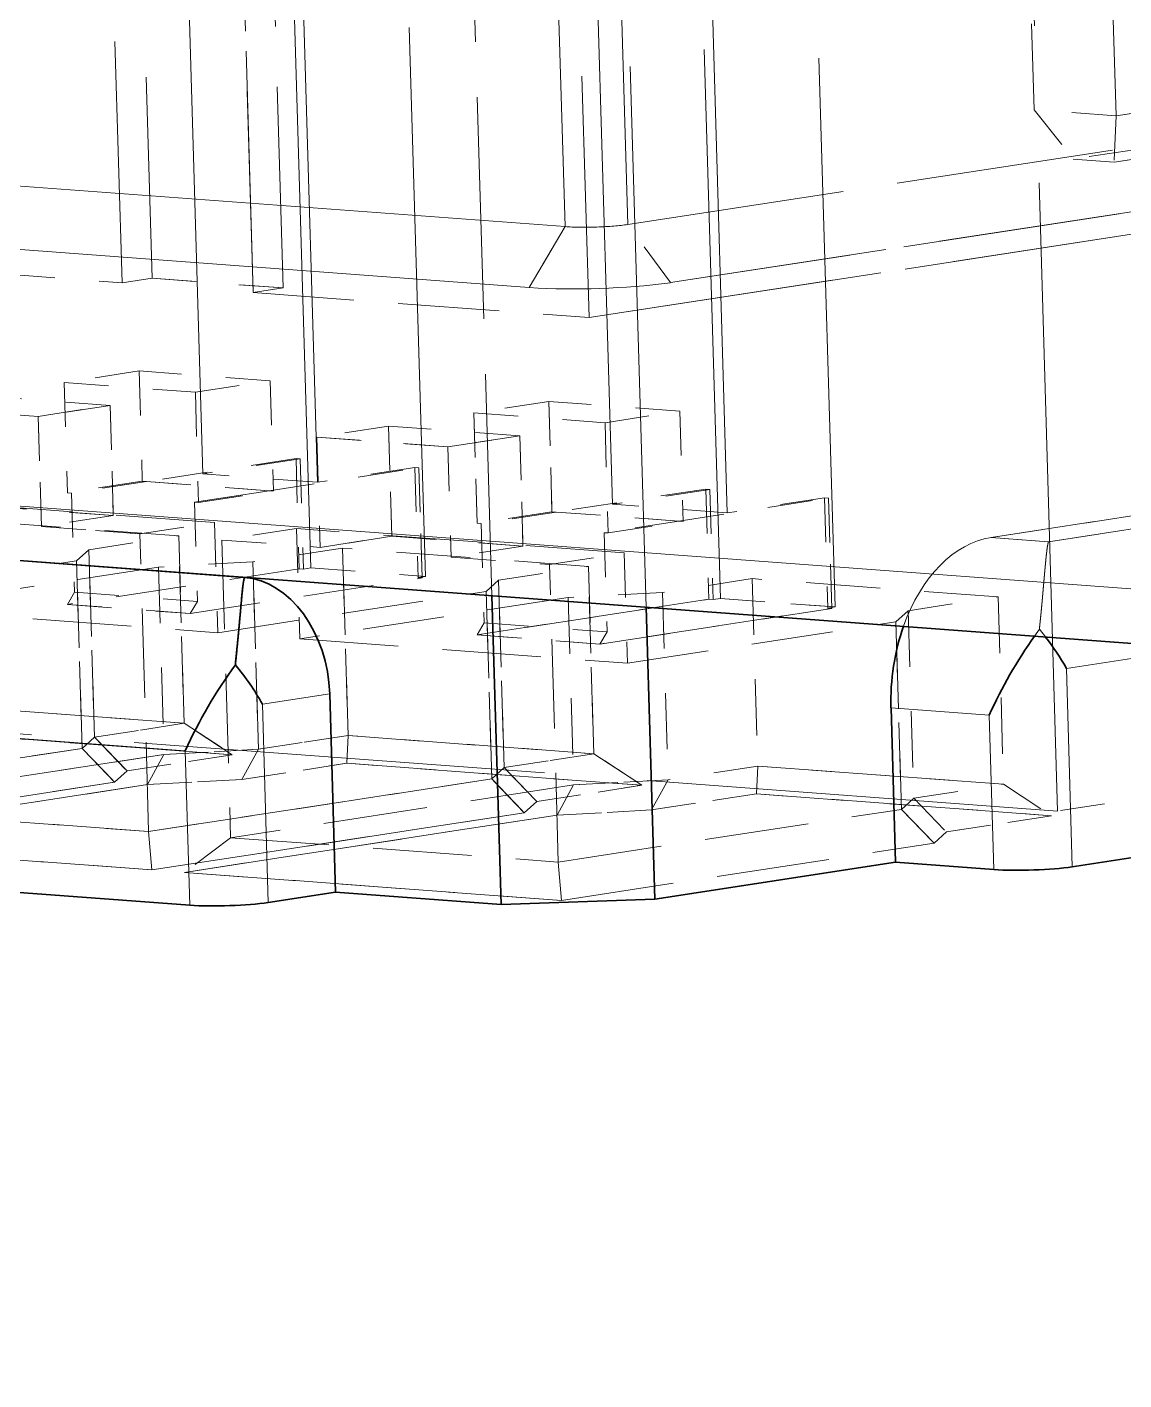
# Model space of a CAD drawing. Extents: x 23 to 417, y 3 to 294.
# Drawn here: x 362.398 to 364.869, y 105.832 to 108.879 of the extents above; entities that cross this region are included whole.
import ezdxf

# ---------------------------------------------------------------- set-up
doc = ezdxf.new("R2010")
doc.units = 0
doc.linetypes.add('DASHED', pattern=[15, 12, -3])
doc.layers.get('0').update_dxf_attribs({"lineweight": 13})

# ---------------------------------------------------------------- blocks, each defined once
blk = doc.blocks.new('BLOCK3535')
at = {"color": 7, "linetype": 'DASHED', "lineweight": 13, "ltscale": 0.158966}
for p, q in [((24.9842, -40.9471), (25.1724, -47.303)), ((24.9842, -40.9471), (25.1724, -47.303)), ((22.7843, -41.4366), (22.9725, -47.7925)), ((22.7843, -41.4366), (22.9725, -47.7925)), ((22.5019, -41.4463), (22.69, -47.8022)), ((22.5019, -41.4463), (22.69, -47.8022))]:
    blk.add_line(p, q, dxfattribs=at)
at = {"color": 7, "linetype": 'DASHED', "lineweight": 13, "ltscale": 0.235966}
blk.add_line((24.909, -50.4349), (24.6297, -41.0004), dxfattribs=at)
blk.add_line((24.909, -50.4349), (24.6297, -41.0004), dxfattribs=at)
at = {"color": 7, "linetype": 'DASHED', "lineweight": 13, "ltscale": 0.20616}
for p, q in [((21.545, -49.3395), (21.3009, -41.0967)), ((21.545, -49.3395), (21.3009, -41.0967)), ((22.0617, -49.378), (21.8177, -41.1352)), ((22.0617, -49.378), (21.8177, -41.1352)), ((23.3904, -49.4769), (23.1464, -41.2341)), ((23.3904, -49.4769), (23.1464, -41.2341)), ((23.9072, -49.5154), (23.6631, -41.2726)), ((23.9072, -49.5154), (23.6631, -41.2726))]:
    blk.add_line(p, q, dxfattribs=at)
at = {"color": 7, "linetype": 'DASHED', "lineweight": 13, "ltscale": 0.19374}
for p, q in [((21.0585, -48.9154), (20.8292, -41.1692)), ((21.0585, -48.9154), (20.8292, -41.1692)), ((21.5752, -48.9539), (21.3459, -41.2077)), ((21.5752, -48.9539), (21.3459, -41.2077)), ((22.904, -49.0528), (22.6746, -41.3066)), ((22.904, -49.0528), (22.6746, -41.3066)), ((23.4207, -49.0913), (23.1914, -41.3451)), ((23.4207, -49.0913), (23.1914, -41.3451))]:
    blk.add_line(p, q, dxfattribs=at)
at = {"color": 7, "linetype": 'DASHED', "lineweight": 13, "ltscale": 0.203073}
blk.add_line((23.055, -49.5164), (22.8146, -41.3971), dxfattribs=at)
blk.add_line((23.055, -49.5164), (22.8146, -41.3971), dxfattribs=at)
at = {"color": 7, "linetype": 'DASHED', "lineweight": 13}
blk.add_line((70.8736, -52.8313), (-48.7142, -43.9261), dxfattribs=at)
at = {"color": 7, "lineweight": 35}
blk.add_line((69.7953, -52.997), (-49.7925, -44.0918), dxfattribs=at)
at = {"color": 7, "linetype": 'DASHED', "lineweight": 13, "ltscale": 0.090661}
for p, q in [((20.7222, -44.4095), (20.8295, -48.0344)), ((20.7222, -44.4095), (20.8295, -48.0344)), ((20.6947, -48.0551), (20.5874, -44.4302)), ((20.6947, -48.0551), (20.5874, -44.4302)), ((21.1779, -44.4742), (21.2853, -48.0991)), ((21.2853, -48.0991), (21.1779, -44.4742)), ((21.3127, -44.4535), (21.42, -48.0784)), ((21.3127, -44.4535), (21.42, -48.0784)), ((22.7986, -48.2117), (22.6912, -44.5869)), ((22.7986, -48.2117), (22.6912, -44.5869))]:
    blk.add_line(p, q, dxfattribs=at)
at = {"color": 7, "linetype": 'DASHED', "lineweight": 13, "ltscale": 0.03229}
blk.add_line((24.8033, -47.2755), (24.765, -45.9845), dxfattribs=at)
blk.add_line((24.8033, -47.2755), (24.765, -45.9845), dxfattribs=at)
at = {"color": 7, "linetype": 'DASHED', "lineweight": 13, "ltscale": 0.083202}
blk.add_line((22.3608, -49.4647), (22.2623, -46.1381), dxfattribs=at)
blk.add_line((22.3608, -49.4647), (22.2623, -46.1381), dxfattribs=at)
at = {"color": 7, "linetype": 'DASHED', "lineweight": 13, "ltscale": 0.468202}
for p, q in [((4.0137, -46.4115), (22.69, -47.8022)), ((4.0137, -46.4115), (22.69, -47.8022)), ((22.5289, -48.0764), (3.8526, -46.6856)), ((3.8526, -46.6856), (22.5289, -48.0764))]:
    blk.add_line(p, q, dxfattribs=at)
at = {"color": 7, "linetype": 'DASHED', "lineweight": 13, "ltscale": 0.012785}
for p, q in [((25.1724, -47.303), (25.6778, -47.2253)), ((25.6778, -47.2253), (25.1724, -47.303)), ((25.1637, -47.5116), (25.6691, -47.434)), ((25.6691, -47.434), (25.1637, -47.5116))]:
    blk.add_line(p, q, dxfattribs=at)
at = {"color": 7, "linetype": 'DASHED', "lineweight": 13, "ltscale": 0.009253}
blk.add_line((25.1724, -47.303), (24.8033, -47.2755), dxfattribs=at)
blk.add_line((25.1724, -47.303), (24.8033, -47.2755), dxfattribs=at)
at = {"color": 7, "linetype": 'DASHED', "lineweight": 13, "ltscale": 0.007088}
blk.add_line((24.8033, -47.2755), (24.9791, -47.4979), dxfattribs=at)
blk.add_line((24.8033, -47.2755), (24.9791, -47.4979), dxfattribs=at)
at = {"color": 7, "linetype": 'DASHED', "lineweight": 13, "ltscale": 0.081822}
for p, q in [((22.9725, -47.7925), (26.2074, -47.2955)), ((22.9725, -47.7925), (26.2074, -47.2955)), ((26.3993, -47.5575), (23.1644, -48.0545)), ((23.1644, -48.0545), (26.3993, -47.5575))]:
    blk.add_line(p, q, dxfattribs=at)
at = {"color": 7, "linetype": 'DASHED', "lineweight": 13, "ltscale": 0.005221}
blk.add_line((25.1724, -47.303), (25.1637, -47.5116), dxfattribs=at)
blk.add_line((25.1724, -47.303), (25.1637, -47.5116), dxfattribs=at)
at = {"color": 7, "linetype": 'DASHED', "lineweight": 13, "ltscale": 0.017046}
for p, q in [((25.6531, -47.3944), (24.9791, -47.4979)), ((25.6531, -47.3944), (24.9791, -47.4979)), ((21.4781, -48.8467), (20.8042, -48.9503)), ((21.4781, -48.8467), (20.8042, -48.9503)), ((21.3578, -48.9915), (22.0317, -48.888)), ((21.3578, -48.9915), (22.0317, -48.888)), ((23.3236, -48.9841), (22.6496, -49.0877)), ((23.3236, -48.9841), (22.6496, -49.0877)), ((23.2033, -49.1289), (23.8772, -49.0254)), ((23.2033, -49.1289), (23.8772, -49.0254))]:
    blk.add_line(p, q, dxfattribs=at)
at = {"color": 7, "linetype": 'DASHED', "lineweight": 13, "ltscale": 0.004626}
for p, q in [((24.9791, -47.4979), (25.1637, -47.5116)), ((25.1637, -47.5116), (24.9791, -47.4979))]:
    blk.add_line(p, q, dxfattribs=at)
at = {"color": 7, "linetype": 'DASHED', "lineweight": 13, "ltscale": 0.110801}
for p, q in [((27.1792, -47.5388), (22.7986, -48.2117)), ((22.7986, -48.2117), (27.1792, -47.5388))]:
    blk.add_line(p, q, dxfattribs=at)
at = {"color": 7, "linetype": 'DASHED', "lineweight": 13, "ltscale": 0.00795}
for p, q in [((22.5289, -48.0764), (22.69, -47.8022)), ((22.69, -47.8022), (22.5289, -48.0764))]:
    blk.add_line(p, q, dxfattribs=at)
at = {"color": 7, "linetype": 'DASHED', "lineweight": 13, "ltscale": 0.008119}
blk.add_line((23.1644, -48.0545), (22.9725, -47.7925), dxfattribs=at)
blk.add_line((23.1644, -48.0545), (22.9725, -47.7925), dxfattribs=at)
at = {"color": 7, "linetype": 'DASHED', "lineweight": 13, "ltscale": 0.03146}
blk.add_line((19.4398, -47.9616), (20.6947, -48.0551), dxfattribs=at)
blk.add_line((19.4398, -47.9616), (20.6947, -48.0551), dxfattribs=at)
at = {"color": 7, "linetype": 'DASHED', "lineweight": 13, "ltscale": 0.003409}
for p, q in [((20.6947, -48.0551), (20.8295, -48.0344)), ((20.8295, -48.0344), (20.6947, -48.0551)), ((21.42, -48.0784), (21.2853, -48.0991)), ((21.42, -48.0784), (21.2853, -48.0991))]:
    blk.add_line(p, q, dxfattribs=at)
at = {"color": 7, "linetype": 'DASHED', "lineweight": 13, "ltscale": 0.014805}
for p, q in [((20.8295, -48.0344), (21.42, -48.0784)), ((21.42, -48.0784), (20.8295, -48.0344)), ((20.434, -48.5041), (21.0246, -48.5481)), ((20.434, -48.5041), (21.0246, -48.5481)), ((21.3616, -48.4963), (20.771, -48.4523)), ((21.3616, -48.4963), (20.771, -48.4523)), ((20.6404, -48.6071), (20.0499, -48.5631)), ((20.6404, -48.6071), (20.0499, -48.5631)), ((20.3169, -48.6568), (19.7264, -48.6128)), ((19.7264, -48.6128), (20.3169, -48.6568)), ((23.207, -48.6337), (22.6165, -48.5898)), ((23.207, -48.6337), (22.6165, -48.5898)), ((22.2795, -48.6415), (22.8701, -48.6855)), ((22.2795, -48.6415), (22.8701, -48.6855)), ((22.1624, -48.7942), (21.5719, -48.7502)), ((21.5719, -48.7502), (22.1624, -48.7942)), ((22.4859, -48.7445), (21.8954, -48.7005)), ((22.4859, -48.7445), (21.8954, -48.7005)), ((20.0646, -49.0597), (20.6551, -49.1036)), ((20.6551, -49.1036), (20.0646, -49.0597)), ((21.9101, -49.1971), (22.5006, -49.2411)), ((22.5006, -49.2411), (21.9101, -49.1971))]:
    blk.add_line(p, q, dxfattribs=at)
at = {"color": 7, "linetype": 'DASHED', "lineweight": 13, "ltscale": 0.037937}
blk.add_line((21.2853, -48.0991), (22.7986, -48.2117), dxfattribs=at)
blk.add_line((21.2853, -48.0991), (22.7986, -48.2117), dxfattribs=at)
at = {"color": 7, "lineweight": 35, "ltscale": 0.397879}
for p, q in [((21.2461, -49.382), (5.3749, -48.2002)), ((5.3749, -48.2002), (21.2461, -49.382))]:
    blk.add_line(p, q, dxfattribs=at)
at = {"color": 7, "linetype": 'DASHED', "lineweight": 13, "ltscale": 0.008523}
for p, q in [((20.771, -48.4523), (20.434, -48.5041)), ((20.771, -48.4523), (20.434, -48.5041)), ((21.0246, -48.5481), (21.3616, -48.4963)), ((21.0246, -48.5481), (21.3616, -48.4963)), ((22.6165, -48.5898), (22.2795, -48.6415)), ((22.6165, -48.5898), (22.2795, -48.6415)), ((22.8701, -48.6855), (23.207, -48.6337)), ((22.8701, -48.6855), (23.207, -48.6337)), ((20.7857, -48.9489), (20.4487, -49.0007)), ((20.7857, -48.9489), (20.4487, -49.0007)), ((20.8042, -48.9503), (20.4672, -49.002)), ((20.8042, -48.9503), (20.4672, -49.002)), ((21.0208, -49.0433), (21.3578, -48.9915)), ((21.3578, -48.9915), (21.0208, -49.0433)), ((21.0393, -49.0446), (21.3763, -48.9929)), ((21.0393, -49.0446), (21.3763, -48.9929)), ((22.6312, -49.0863), (22.2942, -49.1381)), ((22.6312, -49.0863), (22.2942, -49.1381)), ((22.6496, -49.0877), (22.3127, -49.1395)), ((22.6496, -49.0877), (22.3127, -49.1395)), ((20.7746, -49.1863), (21.1115, -49.1346)), ((20.7746, -49.1863), (21.1115, -49.1346)), ((21.4806, -49.162), (21.1437, -49.2138)), ((21.4806, -49.162), (21.1437, -49.2138)), ((23.2033, -49.1289), (22.8663, -49.1807)), ((23.2033, -49.1289), (22.8663, -49.1807)), ((22.8848, -49.1821), (23.2217, -49.1303)), ((22.8848, -49.1821), (23.2217, -49.1303)), ((22.6201, -49.3238), (22.957, -49.272)), ((22.6201, -49.3238), (22.957, -49.272))]:
    blk.add_line(p, q, dxfattribs=at)
at = {"color": 7, "linetype": 'DASHED', "lineweight": 13, "ltscale": 0.012419}
for p, q in [((20.434, -48.5041), (20.4487, -49.0007)), ((20.434, -48.5041), (20.4487, -49.0007)), ((20.771, -48.4523), (20.7857, -48.9489)), ((20.771, -48.4523), (20.7857, -48.9489)), ((21.3616, -48.4963), (21.3763, -48.9929)), ((21.3616, -48.4963), (21.3763, -48.9929)), ((21.0246, -48.5481), (21.0393, -49.0446)), ((21.0246, -48.5481), (21.0393, -49.0446)), ((20.6551, -49.1036), (20.6404, -48.6071)), ((20.6404, -48.6071), (20.6551, -49.1036)), ((22.6312, -49.0863), (22.6165, -48.5898)), ((22.6165, -48.5898), (22.6312, -49.0863)), ((20.3316, -49.1533), (20.3169, -48.6568)), ((20.3169, -48.6568), (20.3316, -49.1533)), ((22.2942, -49.1381), (22.2795, -48.6415)), ((22.2795, -48.6415), (22.2942, -49.1381)), ((22.8701, -48.6855), (22.8848, -49.1821)), ((22.8701, -48.6855), (22.8848, -49.1821)), ((23.207, -48.6337), (23.2217, -49.1303)), ((23.207, -48.6337), (23.2217, -49.1303)), ((21.5719, -48.7502), (21.5866, -49.2468)), ((21.5719, -48.7502), (21.5866, -49.2468)), ((21.9101, -49.1971), (21.8954, -48.7005)), ((21.8954, -48.7005), (21.9101, -49.1971)), ((22.5006, -49.2411), (22.4859, -48.7445)), ((22.4859, -48.7445), (22.5006, -49.2411)), ((22.1624, -48.7942), (22.1771, -49.2908)), ((22.1624, -48.7942), (22.1771, -49.2908)), ((21.4781, -48.8467), (21.4928, -49.3433)), ((21.4781, -48.8467), (21.4928, -49.3433)), ((21.4966, -48.8481), (21.5113, -49.3447)), ((21.4966, -48.8481), (21.5113, -49.3447)), ((22.0133, -48.8866), (22.028, -49.3831)), ((22.0133, -48.8866), (22.028, -49.3831)), ((22.0465, -49.3845), (22.0317, -48.888)), ((22.0317, -48.888), (22.0465, -49.3845)), ((23.3236, -48.9841), (23.3383, -49.4807)), ((23.3236, -48.9841), (23.3383, -49.4807)), ((23.342, -48.9855), (23.3567, -49.4821)), ((23.342, -48.9855), (23.3567, -49.4821)), ((23.8588, -49.024), (23.8735, -49.5206)), ((23.8588, -49.024), (23.8735, -49.5206)), ((23.8919, -49.5219), (23.8772, -49.0254)), ((23.8772, -49.0254), (23.8919, -49.5219)), ((21.1115, -49.1346), (21.1262, -49.6311)), ((21.1115, -49.1346), (21.1262, -49.6311)), ((21.4806, -49.162), (21.4953, -49.6586)), ((21.4806, -49.162), (21.4953, -49.6586)), ((22.957, -49.272), (22.9717, -49.7685)), ((22.957, -49.272), (22.9717, -49.7685))]:
    blk.add_line(p, q, dxfattribs=at)
at = {"color": 7, "linetype": 'DASHED', "lineweight": 13, "ltscale": 0.008182}
for p, q in [((20.6404, -48.6071), (20.3169, -48.6568)), ((20.3169, -48.6568), (20.6404, -48.6071)), ((21.8954, -48.7005), (21.5719, -48.7502)), ((21.8954, -48.7005), (21.5719, -48.7502)), ((22.4859, -48.7445), (22.1624, -48.7942)), ((22.1624, -48.7942), (22.4859, -48.7445)), ((20.6551, -49.1036), (20.3316, -49.1533)), ((20.6551, -49.1036), (20.3316, -49.1533)), ((21.5866, -49.2468), (21.9101, -49.1971)), ((21.9101, -49.1971), (21.5866, -49.2468)), ((22.5006, -49.2411), (22.1771, -49.2908)), ((22.5006, -49.2411), (22.1771, -49.2908))]:
    blk.add_line(p, q, dxfattribs=at)
at = {"color": 7, "linetype": 'DASHED', "lineweight": 13, "ltscale": 0.01108}
for p, q in [((21.4966, -48.8481), (21.0585, -48.9154)), ((21.4966, -48.8481), (21.0585, -48.9154)), ((22.0133, -48.8866), (21.5752, -48.9539)), ((22.0133, -48.8866), (21.5752, -48.9539)), ((23.342, -48.9855), (22.904, -49.0528)), ((23.342, -48.9855), (22.904, -49.0528)), ((23.8588, -49.024), (23.4207, -49.0913)), ((23.8588, -49.024), (23.4207, -49.0913))]:
    blk.add_line(p, q, dxfattribs=at)
at = {"color": 7, "linetype": 'DASHED', "lineweight": 13, "ltscale": 0.00046265}
for p, q in [((21.4966, -48.8481), (21.4781, -48.8467)), ((21.4966, -48.8481), (21.4781, -48.8467)), ((22.0317, -48.888), (22.0133, -48.8866)), ((22.0317, -48.888), (22.0133, -48.8866)), ((20.8042, -48.9503), (20.7857, -48.9489)), ((20.8042, -48.9503), (20.7857, -48.9489)), ((21.3763, -48.9929), (21.3578, -48.9915)), ((21.3763, -48.9929), (21.3578, -48.9915)), ((23.342, -48.9855), (23.3236, -48.9841)), ((23.342, -48.9855), (23.3236, -48.9841)), ((20.4487, -49.0007), (20.4672, -49.002)), ((20.4487, -49.0007), (20.4672, -49.002)), ((21.0208, -49.0433), (21.0393, -49.0446)), ((21.0208, -49.0433), (21.0393, -49.0446)), ((23.8772, -49.0254), (23.8588, -49.024)), ((23.8772, -49.0254), (23.8588, -49.024)), ((22.6496, -49.0877), (22.6312, -49.0863)), ((22.6496, -49.0877), (22.6312, -49.0863)), ((22.2942, -49.1381), (22.3127, -49.1395)), ((22.2942, -49.1381), (22.3127, -49.1395)), ((23.2217, -49.1303), (23.2033, -49.1289)), ((23.2217, -49.1303), (23.2033, -49.1289)), ((22.8663, -49.1807), (22.8848, -49.1821)), ((22.8663, -49.1807), (22.8848, -49.1821)), ((21.5113, -49.3447), (21.4928, -49.3433)), ((21.5113, -49.3447), (21.4928, -49.3433)), ((22.0465, -49.3845), (22.028, -49.3831)), ((22.0465, -49.3845), (22.028, -49.3831)), ((23.3383, -49.4807), (23.3567, -49.4821)), ((23.3567, -49.4821), (23.3383, -49.4807)), ((23.8735, -49.5206), (23.8919, -49.5219)), ((23.8919, -49.5219), (23.8735, -49.5206))]:
    blk.add_line(p, q, dxfattribs=at)
at = {"color": 7, "linetype": 'DASHED', "lineweight": 13, "ltscale": 0.012954}
for p, q in [((21.5752, -48.9539), (21.0585, -48.9154)), ((21.5752, -48.9539), (21.0585, -48.9154)), ((23.4207, -49.0913), (22.904, -49.0528)), ((23.4207, -49.0913), (22.904, -49.0528)), ((21.545, -49.3395), (22.0617, -49.378)), ((21.545, -49.3395), (22.0617, -49.378)), ((23.9072, -49.5154), (23.3904, -49.4769)), ((23.3904, -49.4769), (23.9072, -49.5154))]:
    blk.add_line(p, q, dxfattribs=at)
at = {"color": 7, "lineweight": 13, "ltscale": 0.407132}
blk.add_line((4.7392, -48.9541), (20.9795, -50.1634), dxfattribs=at)
blk.add_line((4.7392, -48.9541), (20.9795, -50.1634), dxfattribs=at)
at = {"color": 7, "linetype": 'DASHED', "lineweight": 13, "ltscale": 0.013879}
for p, q in [((20.8042, -48.9503), (21.3578, -48.9915)), ((21.3578, -48.9915), (20.8042, -48.9503)), ((22.6496, -49.0877), (23.2033, -49.1289)), ((23.2033, -49.1289), (22.6496, -49.0877)), ((20.4804, -49.4489), (21.0341, -49.4902)), ((20.4804, -49.4489), (21.0341, -49.4902)), ((21.0018, -49.545), (20.4482, -49.5038)), ((20.4482, -49.5038), (21.0018, -49.545)), ((22.3259, -49.5864), (22.8796, -49.6276)), ((22.3259, -49.5864), (22.8796, -49.6276)), ((22.8473, -49.6824), (22.2937, -49.6412)), ((22.2937, -49.6412), (22.8473, -49.6824))]:
    blk.add_line(p, q, dxfattribs=at)
at = {"color": 7, "linetype": 'DASHED', "lineweight": 13, "ltscale": 0.039206}
for p, q in [((26.1596, -48.9639), (24.6096, -49.2021)), ((24.6096, -49.2021), (26.1596, -48.9639)), ((26.418, -48.9832), (24.8679, -49.2213)), ((24.8679, -49.2213), (26.418, -48.9832))]:
    blk.add_line(p, q, dxfattribs=at)
at = {"color": 7, "linetype": 'DASHED', "lineweight": 13, "ltscale": 0.037012}
for p, q in [((21.1115, -49.1346), (19.6351, -49.0246)), ((21.1115, -49.1346), (19.6351, -49.0246)), ((22.957, -49.272), (21.4806, -49.162)), ((22.957, -49.272), (21.4806, -49.162)), ((19.6498, -49.5212), (21.1262, -49.6311)), ((19.6498, -49.5212), (21.1262, -49.6311)), ((21.4953, -49.6586), (22.9717, -49.7685)), ((21.4953, -49.6586), (22.9717, -49.7685)), ((20.8143, -50.527), (19.3379, -50.4171)), ((19.3379, -50.4171), (20.8143, -50.527)), ((21.1834, -50.5545), (22.6597, -50.6644)), ((21.1834, -50.5545), (22.6597, -50.6644))]:
    blk.add_line(p, q, dxfattribs=at)
at = {"color": 7, "linetype": 'DASHED', "lineweight": 13, "ltscale": 0.011177}
for p, q in [((20.4672, -49.002), (20.4804, -49.4489)), ((20.4672, -49.002), (20.4804, -49.4489)), ((21.0208, -49.0433), (21.0341, -49.4902)), ((21.0208, -49.0433), (21.0341, -49.4902)), ((22.3127, -49.1395), (22.3259, -49.5864)), ((22.3127, -49.1395), (22.3259, -49.5864)), ((22.8663, -49.1807), (22.8796, -49.6276)), ((22.8663, -49.1807), (22.8796, -49.6276))]:
    blk.add_line(p, q, dxfattribs=at)
at = {"color": 7, "linetype": 'DASHED', "lineweight": 13, "ltscale": 0.027759}
for p, q in [((20.9495, -49.1952), (19.8423, -49.1128)), ((20.9495, -49.1952), (19.8423, -49.1128)), ((22.795, -49.3326), (21.6877, -49.2502)), ((22.795, -49.3326), (21.6877, -49.2502)), ((24.6405, -49.4701), (23.5332, -49.3876)), ((24.6405, -49.4701), (23.5332, -49.3876)), ((19.8672, -49.9569), (20.9745, -50.0394)), ((20.9745, -50.0394), (19.8672, -49.9569)), ((21.7127, -50.0943), (22.82, -50.1768)), ((22.82, -50.1768), (21.7127, -50.0943)), ((23.5582, -50.2318), (24.6655, -50.3142)), ((24.6655, -50.3142), (23.5582, -50.2318))]:
    blk.add_line(p, q, dxfattribs=at)
at = {"color": 7, "linetype": 'DASHED', "lineweight": 13, "ltscale": 0.011104}
for p, q in [((20.7746, -49.1863), (20.3316, -49.1533)), ((20.3316, -49.1533), (20.7746, -49.1863)), ((21.1437, -49.2138), (21.5866, -49.2468)), ((21.1437, -49.2138), (21.5866, -49.2468)), ((22.1771, -49.2908), (22.6201, -49.3238)), ((22.1771, -49.2908), (22.6201, -49.3238))]:
    blk.add_line(p, q, dxfattribs=at)
at = {"color": 7, "linetype": 'DASHED', "lineweight": 13, "ltscale": 0.010228}
for p, q in [((20.5452, -49.2573), (20.9495, -49.1952)), ((20.5452, -49.2573), (20.9495, -49.1952)), ((21.6877, -49.2502), (21.2834, -49.3123)), ((21.6877, -49.2502), (21.2834, -49.3123)), ((22.3907, -49.3948), (22.795, -49.3326)), ((22.3907, -49.3948), (22.795, -49.3326)), ((23.5332, -49.3876), (23.1289, -49.4497)), ((23.5332, -49.3876), (23.1289, -49.4497)), ((24.2362, -49.5322), (24.6405, -49.4701)), ((24.2362, -49.5322), (24.6405, -49.4701)), ((20.9745, -50.0394), (20.5702, -50.1015)), ((20.5702, -50.1015), (20.9745, -50.0394)), ((21.3084, -50.1564), (21.7127, -50.0943)), ((21.7127, -50.0943), (21.3084, -50.1564)), ((22.82, -50.1768), (22.4157, -50.2389)), ((22.4157, -50.2389), (22.82, -50.1768)), ((23.5582, -50.2318), (23.1539, -50.2939)), ((23.5582, -50.2318), (23.1539, -50.2939)), ((24.2612, -50.3763), (24.6655, -50.3142)), ((24.2612, -50.3763), (24.6655, -50.3142))]:
    blk.add_line(p, q, dxfattribs=at)
at = {"color": 7, "linetype": 'DASHED', "lineweight": 13, "ltscale": 0.033532}
for p, q in [((20.8143, -50.527), (20.7746, -49.1863)), ((20.8143, -50.527), (20.7746, -49.1863)), ((21.1437, -49.2138), (21.1834, -50.5545)), ((21.1437, -49.2138), (21.1834, -50.5545)), ((22.6597, -50.6644), (22.6201, -49.3238)), ((22.6597, -50.6644), (22.6201, -49.3238))]:
    blk.add_line(p, q, dxfattribs=at)
at = {"color": 7, "linetype": 'DASHED', "lineweight": 13, "ltscale": 0.021113}
for p, q in [((20.9745, -50.0394), (20.9495, -49.1952)), ((20.9495, -49.1952), (20.9745, -50.0394)), ((20.5702, -50.1015), (20.5452, -49.2573)), ((20.5452, -49.2573), (20.5702, -50.1015)), ((21.7127, -50.0943), (21.6877, -49.2502)), ((21.6877, -49.2502), (21.7127, -50.0943)), ((20.5141, -50.1522), (20.4891, -49.308)), ((20.4891, -49.308), (20.5141, -50.1522)), ((20.8582, -49.3355), (20.8832, -50.1797)), ((20.8582, -49.3355), (20.8832, -50.1797)), ((21.3084, -50.1564), (21.2834, -49.3123)), ((21.2834, -49.3123), (21.3084, -50.1564)), ((22.82, -50.1768), (22.795, -49.3326)), ((22.795, -49.3326), (22.82, -50.1768)), ((22.4157, -50.2389), (22.3907, -49.3948)), ((22.3907, -49.3948), (22.4157, -50.2389)), ((23.5332, -49.3876), (23.5582, -50.2318)), ((23.5332, -49.3876), (23.5582, -50.2318)), ((22.3596, -50.2896), (22.3346, -49.4455)), ((22.3346, -49.4455), (22.3596, -50.2896)), ((22.7037, -49.473), (22.7287, -50.3171)), ((22.7037, -49.473), (22.7287, -50.3171)), ((23.1289, -49.4497), (23.1539, -50.2939)), ((23.1289, -49.4497), (23.1539, -50.2939)), ((24.6405, -49.4701), (24.6655, -50.3142)), ((24.6405, -49.4701), (24.6655, -50.3142)), ((24.2362, -49.5322), (24.2612, -50.3763)), ((24.2362, -49.5322), (24.2612, -50.3763)), ((24.2051, -50.427), (24.1801, -49.5829)), ((24.1801, -49.5829), (24.2051, -50.427))]:
    blk.add_line(p, q, dxfattribs=at)
at = {"color": 7, "linetype": 'DASHED', "lineweight": 13, "ltscale": 0.006477}
for p, q in [((24.8679, -49.2213), (24.6096, -49.2021)), ((24.6096, -49.2021), (24.8679, -49.2213))]:
    blk.add_line(p, q, dxfattribs=at)
at = {"color": 7, "linetype": 'DASHED', "lineweight": 13, "ltscale": 0.00189}
for p, q in [((20.4891, -49.308), (20.5452, -49.2573)), ((20.4891, -49.308), (20.5452, -49.2573)), ((22.3346, -49.4455), (22.3907, -49.3948)), ((22.3346, -49.4455), (22.3907, -49.3948)), ((24.1801, -49.5829), (24.2362, -49.5322)), ((24.1801, -49.5829), (24.2362, -49.5322)), ((20.5702, -50.1015), (20.5141, -50.1522)), ((20.5141, -50.1522), (20.5702, -50.1015)), ((20.7172, -50.2538), (20.6611, -50.3045)), ((20.6611, -50.3045), (20.7172, -50.2538)), ((22.4157, -50.2389), (22.3596, -50.2896)), ((22.3596, -50.2896), (22.4157, -50.2389)), ((22.5627, -50.3912), (22.5066, -50.4419)), ((22.5066, -50.4419), (22.5627, -50.3912)), ((24.2612, -50.3763), (24.2051, -50.427)), ((24.2051, -50.427), (24.2612, -50.3763)), ((24.4082, -50.5286), (24.3521, -50.5794)), ((24.3521, -50.5794), (24.4082, -50.5286))]:
    blk.add_line(p, q, dxfattribs=at)
at = {"color": 7, "linetype": 'DASHED', "lineweight": 13, "ltscale": 0.030563}
for p, q in [((19.2807, -49.4937), (20.4891, -49.308)), ((19.2807, -49.4937), (20.4891, -49.308)), ((20.8582, -49.3355), (19.6498, -49.5212)), ((20.8582, -49.3355), (19.6498, -49.5212)), ((21.1262, -49.6311), (22.3346, -49.4455)), ((21.1262, -49.6311), (22.3346, -49.4455)), ((22.7037, -49.473), (21.4953, -49.6586)), ((22.7037, -49.473), (21.4953, -49.6586)), ((22.9717, -49.7685), (24.1801, -49.5829)), ((22.9717, -49.7685), (24.1801, -49.5829))]:
    blk.add_line(p, q, dxfattribs=at)
at = {"color": 7, "linetype": 'DASHED', "lineweight": 13, "ltscale": 0.026422}
for p, q in [((21.4928, -49.3433), (20.4482, -49.5038)), ((21.4928, -49.3433), (20.4482, -49.5038)), ((21.0018, -49.545), (22.0465, -49.3845)), ((21.0018, -49.545), (22.0465, -49.3845)), ((22.2937, -49.6412), (23.3383, -49.4807)), ((23.3383, -49.4807), (22.2937, -49.6412)), ((23.8919, -49.5219), (22.8473, -49.6824)), ((22.8473, -49.6824), (23.8919, -49.5219))]:
    blk.add_line(p, q, dxfattribs=at)
at = {"color": 7, "linetype": 'DASHED', "lineweight": 13, "ltscale": 0.010645}
for p, q in [((21.2834, -49.3123), (20.8582, -49.3355)), ((21.2834, -49.3123), (20.8582, -49.3355)), ((23.1289, -49.4497), (22.7037, -49.473)), ((23.1289, -49.4497), (22.7037, -49.473)), ((20.8832, -50.1797), (21.3084, -50.1564)), ((21.3084, -50.1564), (20.8832, -50.1797)), ((20.8087, -50.3155), (21.2339, -50.2923)), ((21.2339, -50.2923), (20.8087, -50.3155)), ((22.7287, -50.3171), (23.1539, -50.2939)), ((23.1539, -50.2939), (22.7287, -50.3171)), ((22.6542, -50.4529), (23.0794, -50.4297)), ((23.0794, -50.4297), (22.6542, -50.4529))]:
    blk.add_line(p, q, dxfattribs=at)
at = {"color": 7, "linetype": 'DASHED', "lineweight": 13, "ltscale": 0.000852315}
for p, q in [((21.5113, -49.3447), (21.545, -49.3395)), ((21.5113, -49.3447), (21.545, -49.3395)), ((22.0617, -49.378), (22.028, -49.3831)), ((22.0617, -49.378), (22.028, -49.3831)), ((23.3567, -49.4821), (23.3904, -49.4769)), ((23.3567, -49.4821), (23.3904, -49.4769)), ((23.9072, -49.5154), (23.8735, -49.5206)), ((23.9072, -49.5154), (23.8735, -49.5206))]:
    blk.add_line(p, q, dxfattribs=at)
at = {"color": 7, "linetype": 'DASHED', "lineweight": 13, "ltscale": 0.00159}
for p, q in [((20.4804, -49.4489), (20.4482, -49.5038)), ((20.4804, -49.4489), (20.4482, -49.5038)), ((21.0341, -49.4902), (21.0018, -49.545)), ((21.0341, -49.4902), (21.0018, -49.545)), ((22.3259, -49.5864), (22.2937, -49.6412)), ((22.3259, -49.5864), (22.2937, -49.6412)), ((22.8796, -49.6276), (22.8473, -49.6824)), ((22.8796, -49.6276), (22.8473, -49.6824))]:
    blk.add_line(p, q, dxfattribs=at)
at = {"color": 7, "lineweight": 35, "ltscale": 0.034781}
blk.add_line((22.402, -50.8554), (22.3608, -49.4647), dxfattribs=at)
blk.add_line((22.402, -50.8554), (22.3608, -49.4647), dxfattribs=at)
at = {"color": 7, "lineweight": 35, "ltscale": 0.032893}
blk.add_line((23.0939, -50.8316), (23.055, -49.5164), dxfattribs=at)
blk.add_line((23.0939, -50.8316), (23.055, -49.5164), dxfattribs=at)
at = {"color": 7, "lineweight": 35, "ltscale": 0.407132}
for p, q in [((4.7598, -49.6492), (21.0001, -50.8586)), ((21.0001, -50.8586), (4.7598, -49.6492))]:
    blk.add_line(p, q, dxfattribs=at)
at = {"color": 7, "linetype": 'DASHED', "lineweight": 13, "ltscale": 0.000959172}
for p, q in [((24.8048, -49.6466), (24.8267, -49.6151)), ((24.8267, -49.6151), (24.8048, -49.6466))]:
    blk.add_line(p, q, dxfattribs=at)
at = {"color": 7, "linetype": 'DASHED', "lineweight": 13, "ltscale": 0.001132}
blk.add_line((24.8549, -49.6505), (24.8267, -49.6151), dxfattribs=at)
blk.add_line((24.8549, -49.6505), (24.8267, -49.6151), dxfattribs=at)
at = {"color": 7, "lineweight": 13, "ltscale": 0.014916}
blk.add_line((24.9485, -49.7919), (25.5382, -49.7013), dxfattribs=at)
blk.add_line((24.9485, -49.7919), (25.5382, -49.7013), dxfattribs=at)
at = {"color": 7, "lineweight": 13, "ltscale": 0.022355}
for p, q in [((24.9485, -49.7919), (24.9749, -50.6857)), ((24.9485, -49.7919), (24.9749, -50.6857)), ((21.3531, -50.8464), (21.3266, -49.9527)), ((21.3266, -49.9527), (21.3531, -50.8464))]:
    blk.add_line(p, q, dxfattribs=at)
at = {"color": 7, "lineweight": 13, "ltscale": 0.007671}
blk.add_line((21.3266, -49.9527), (21.6299, -49.9061), dxfattribs=at)
blk.add_line((21.3266, -49.9527), (21.6299, -49.9061), dxfattribs=at)
at = {"color": 7, "lineweight": 35, "ltscale": 0.022355}
for p, q in [((21.6564, -50.7999), (21.6299, -49.9061)), ((21.6299, -49.9061), (21.6564, -50.7999))]:
    blk.add_line(p, q, dxfattribs=at)
at = {"color": 7, "lineweight": 35, "ltscale": 0.017387}
blk.add_line((24.1584, -49.9697), (24.179, -50.6649), dxfattribs=at)
blk.add_line((24.1584, -49.9697), (24.179, -50.6649), dxfattribs=at)
at = {"color": 7, "lineweight": 13, "ltscale": 0.011104}
blk.add_line((24.1584, -49.9697), (24.6013, -50.0027), dxfattribs=at)
blk.add_line((24.1584, -49.9697), (24.6013, -50.0027), dxfattribs=at)
at = {"color": 7, "linetype": 'DASHED', "lineweight": 13, "ltscale": 0.154525}
blk.add_line((24.909, -50.4349), (18.7451, -49.9759), dxfattribs=at)
blk.add_line((24.909, -50.4349), (18.7451, -49.9759), dxfattribs=at)
at = {"color": 7, "lineweight": 13, "ltscale": 0.017387}
for p, q in [((24.6219, -50.6979), (24.6013, -50.0027)), ((24.6013, -50.0027), (24.6219, -50.6979)), ((20.9795, -50.1634), (21.0001, -50.8586)), ((20.9795, -50.1634), (21.0001, -50.8586))]:
    blk.add_line(p, q, dxfattribs=at)
at = {"color": 7, "linetype": 'DASHED', "lineweight": 13, "ltscale": 0.033311}
for p, q in [((19.862, -50.0821), (21.1908, -50.181)), ((21.1908, -50.181), (19.862, -50.0821)), ((21.7075, -50.2195), (23.0363, -50.3185)), ((23.0363, -50.3185), (21.7075, -50.2195)), ((23.553, -50.3569), (24.8817, -50.4559)), ((24.8817, -50.4559), (23.553, -50.3569))]:
    blk.add_line(p, q, dxfattribs=at)
at = {"color": 7, "linetype": 'DASHED', "lineweight": 13, "ltscale": 0.006463}
for p, q in [((21.1908, -50.181), (20.9745, -50.0394)), ((20.9745, -50.0394), (21.1908, -50.181)), ((23.0363, -50.3185), (22.82, -50.1768)), ((22.82, -50.1768), (23.0363, -50.3185)), ((24.6655, -50.3142), (24.8817, -50.4559)), ((24.6655, -50.3142), (24.8817, -50.4559))]:
    blk.add_line(p, q, dxfattribs=at)
at = {"color": 7, "linetype": 'DASHED', "lineweight": 13, "ltscale": 0.039087}
for p, q in [((20.5141, -50.1522), (18.9688, -50.3896)), ((18.9688, -50.3896), (20.5141, -50.1522)), ((19.3379, -50.4171), (20.8832, -50.1797)), ((20.8832, -50.1797), (19.3379, -50.4171)), ((22.3596, -50.2896), (20.8143, -50.527)), ((20.8143, -50.527), (22.3596, -50.2896)), ((22.7287, -50.3171), (21.1834, -50.5545)), ((22.7287, -50.3171), (21.1834, -50.5545)), ((22.6597, -50.6644), (24.2051, -50.427)), ((22.6597, -50.6644), (24.2051, -50.427))]:
    blk.add_line(p, q, dxfattribs=at)
at = {"color": 7, "linetype": 'DASHED', "lineweight": 13, "ltscale": 0.005292}
for p, q in [((20.6611, -50.3045), (20.5141, -50.1522)), ((20.5141, -50.1522), (20.6611, -50.3045)), ((20.7172, -50.2538), (20.5702, -50.1015)), ((20.5702, -50.1015), (20.7172, -50.2538)), ((22.5627, -50.3912), (22.4157, -50.2389)), ((22.4157, -50.2389), (22.5627, -50.3912)), ((22.5066, -50.4419), (22.3596, -50.2896)), ((22.3596, -50.2896), (22.5066, -50.4419)), ((24.2612, -50.3763), (24.4082, -50.5286)), ((24.2612, -50.3763), (24.4082, -50.5286)), ((24.3521, -50.5794), (24.2051, -50.427)), ((24.2051, -50.427), (24.3521, -50.5794))]:
    blk.add_line(p, q, dxfattribs=at)
at = {"color": 7, "linetype": 'DASHED', "lineweight": 13, "ltscale": 0.003132}
for p, q in [((21.7075, -50.2195), (21.7127, -50.0943)), ((21.7127, -50.0943), (21.7075, -50.2195)), ((23.5582, -50.2318), (23.553, -50.3569)), ((23.5582, -50.2318), (23.553, -50.3569))]:
    blk.add_line(p, q, dxfattribs=at)
at = {"color": 7, "linetype": 'DASHED', "lineweight": 13, "ltscale": 0.011979}
for p, q in [((21.1908, -50.181), (20.7172, -50.2538)), ((20.7172, -50.2538), (21.1908, -50.181)), ((21.2339, -50.2923), (21.7075, -50.2195)), ((21.7075, -50.2195), (21.2339, -50.2923)), ((23.0363, -50.3185), (22.5627, -50.3912)), ((22.5627, -50.3912), (23.0363, -50.3185)), ((23.0794, -50.4297), (23.553, -50.3569)), ((23.553, -50.3569), (23.0794, -50.4297)), ((24.8817, -50.4559), (24.4082, -50.5286)), ((24.4082, -50.5286), (24.8817, -50.4559))]:
    blk.add_line(p, q, dxfattribs=at)
at = {"color": 7, "linetype": 'DASHED', "lineweight": 13, "ltscale": 0.003872}
for p, q in [((20.8087, -50.3155), (20.8832, -50.1797)), ((20.8832, -50.1797), (20.8087, -50.3155)), ((21.2339, -50.2923), (21.3084, -50.1564)), ((21.3084, -50.1564), (21.2339, -50.2923)), ((22.7287, -50.3171), (22.6542, -50.4529)), ((22.7287, -50.3171), (22.6542, -50.4529)), ((23.1539, -50.2939), (23.0794, -50.4297)), ((23.1539, -50.2939), (23.0794, -50.4297))]:
    blk.add_line(p, q, dxfattribs=at)
at = {"color": 7, "linetype": 'DASHED', "lineweight": 13, "ltscale": 0.04245}
for p, q in [((20.6611, -50.3045), (18.9828, -50.5623)), ((18.9828, -50.5623), (20.6611, -50.3045)), ((19.1305, -50.5733), (20.8087, -50.3155)), ((20.8087, -50.3155), (19.1305, -50.5733)), ((22.5066, -50.4419), (20.8283, -50.6998)), ((20.8283, -50.6998), (22.5066, -50.4419)), ((20.9759, -50.7108), (22.6542, -50.4529)), ((22.6542, -50.4529), (20.9759, -50.7108)), ((22.6738, -50.8372), (24.3521, -50.5794)), ((22.6738, -50.8372), (24.3521, -50.5794))]:
    blk.add_line(p, q, dxfattribs=at)
at = {"color": 7, "linetype": 'DASHED', "lineweight": 13, "ltscale": 0.015342}
blk.add_line((25.5156, -50.3417), (24.909, -50.4349), dxfattribs=at)
blk.add_line((25.5156, -50.3417), (24.909, -50.4349), dxfattribs=at)
at = {"color": 7, "lineweight": 35, "ltscale": 0.042616}
blk.add_line((24.9749, -50.6857), (26.6598, -50.4269), dxfattribs=at)
blk.add_line((24.9749, -50.6857), (26.6598, -50.4269), dxfattribs=at)
at = {"color": 7, "linetype": 'DASHED', "lineweight": 13, "ltscale": 0.042564}
for p, q in [((20.8283, -50.6998), (19.1305, -50.5733)), ((19.1305, -50.5733), (20.8283, -50.6998)), ((22.6738, -50.8372), (20.9759, -50.7108)), ((20.9759, -50.7108), (22.6738, -50.8372))]:
    blk.add_line(p, q, dxfattribs=at)
at = {"color": 7, "linetype": 'DASHED', "lineweight": 13, "ltscale": 0.004333}
for p, q in [((20.8143, -50.527), (20.8283, -50.6998)), ((20.8143, -50.527), (20.8283, -50.6998)), ((22.6597, -50.6644), (22.6738, -50.8372)), ((22.6597, -50.6644), (22.6738, -50.8372))]:
    blk.add_line(p, q, dxfattribs=at)
at = {"color": 7, "linetype": 'DASHED', "lineweight": 13, "ltscale": 0.006492}
blk.add_line((21.1834, -50.5545), (20.9759, -50.7108), dxfattribs=at)
blk.add_line((21.1834, -50.5545), (20.9759, -50.7108), dxfattribs=at)
at = {"color": 7, "lineweight": 35, "ltscale": 0.027445}
blk.add_line((23.0939, -50.8316), (24.179, -50.6649), dxfattribs=at)
blk.add_line((23.0939, -50.8316), (24.179, -50.6649), dxfattribs=at)
at = {"color": 7, "lineweight": 35, "ltscale": 0.011104}
for p, q in [((24.179, -50.6649), (24.6219, -50.6979)), ((24.6219, -50.6979), (24.179, -50.6649))]:
    blk.add_line(p, q, dxfattribs=at)
at = {"color": 7, "lineweight": 35, "ltscale": 0.007671}
blk.add_line((21.3531, -50.8464), (21.6564, -50.7999), dxfattribs=at)
blk.add_line((21.3531, -50.8464), (21.6564, -50.7999), dxfattribs=at)
at = {"color": 7, "lineweight": 35, "ltscale": 0.018691}
blk.add_line((21.6564, -50.7999), (22.402, -50.8554), dxfattribs=at)
blk.add_line((21.6564, -50.7999), (22.402, -50.8554), dxfattribs=at)
at = {"color": 7, "lineweight": 35, "ltscale": 0.017309}
blk.add_line((23.0939, -50.8316), (22.402, -50.8554), dxfattribs=at)
blk.add_line((23.0939, -50.8316), (22.402, -50.8554), dxfattribs=at)
at = {"color": 7, "linetype": 'DASHED', "lineweight": 13}
blk.add_arc((22.7311, -44.6482), 3.4344, 266.62387, 277.24827, dxfattribs=at)
blk.add_arc((22.7311, -44.6482), 3.4344, 266.62387, 277.24827, dxfattribs=at)
at = {"color": 7, "lineweight": 35}
for centre, radius, start, end in [((26.5288, -50.8736), 2.1156, 144.56175, 155.68606), ((26.5288, -50.8736), 2.1156, 144.56175, 155.68606), ((23.9731, -50.3367), 1.1172, 29.1838, 37.88729), ((23.9731, -50.3367), 1.1172, 29.1838, 37.88729), ((22.9931, -51.0818), 2.2138, 143.85967, 155.48324), ((22.9931, -51.0818), 2.2138, 143.85967, 155.48324), ((20.3052, -50.5272), 1.172, 29.3562, 39.86708), ((20.3052, -50.5272), 1.172, 29.3562, 39.86708)]:
    blk.add_arc(centre, radius, start, end, dxfattribs=at)
at = {"color": 7, "linetype": 'DASHED', "lineweight": 13}
for centre, major_axis, ratio, start_param, end_param in [((22.8248, -47.7815), (0.1999, 0.0059), 0.113477, 3.969099, 5.539895), ((22.8248, -47.7815), (-0.1999, -0.0059), 0.113477, 0.827506, 2.398303), ((24.6301, -49.8972), (-0.052, -0.6981), 0.672343, 3.295498, 4.327121), ((24.6301, -49.8972), (-0.052, -0.6981), 0.672343, 3.295498, 4.327121)]:
    blk.add_ellipse(centre, major_axis=major_axis, ratio=ratio, start_param=start_param, end_param=end_param, dxfattribs=at)
at = {"color": 7, "lineweight": 35}
for centre, major_axis, ratio, start_param, end_param in [((21.2608, -49.8786), (-0.0759, 0.4942), 0.73149, 4.545186, 6.115982), ((21.2608, -49.8786), (0.0759, -0.4942), 0.73149, 1.403593, 2.974389), ((24.6301, -49.8972), (-0.052, -0.6981), 0.672343, 4.327121, 4.866294), ((24.6301, -49.8972), (-0.052, -0.6981), 0.672343, 4.327121, 4.866294), ((24.7904, -50.672), (0.2499, 0.0074), 0.113477, 3.969099, 5.539895), ((24.7904, -50.672), (0.2499, 0.0074), 0.113477, 3.969099, 5.539895), ((21.1686, -50.8327), (0.2499, 0.0074), 0.113477, 3.969099, 5.539895), ((21.1686, -50.8327), (0.2499, 0.0074), 0.113477, 3.969099, 5.539895)]:
    blk.add_ellipse(centre, major_axis=major_axis, ratio=ratio, start_param=start_param, end_param=end_param, dxfattribs=at)
at = {"color": 7, "linetype": 'DASHED', "lineweight": 13}
blk.add_open_spline([(24.8267, -49.6151), (24.8374, -49.5213), (24.8436, -49.4374), (24.8498, -49.3683), (24.8564, -49.2915), (24.8624, -49.2452), (24.8641, -49.2348), (24.8659, -49.2268), (24.8679, -49.2213)], degree=5, knots=[0, 0, 0, 0, 0, 0, 0.906672, 0.906672, 0.906672, 1.254582, 1.254582, 1.254582, 1.254582, 1.254582, 1.254582], dxfattribs=at)
blk.add_open_spline([(24.8267, -49.6151), (24.8374, -49.5213), (24.8436, -49.4374), (24.8498, -49.3683), (24.8564, -49.2915), (24.8624, -49.2452), (24.8641, -49.2348), (24.8659, -49.2268), (24.8679, -49.2213)], degree=5, knots=[0, 0, 0, 0, 0, 0, 0.906672, 0.906672, 0.906672, 1.254582, 1.254582, 1.254582, 1.254582, 1.254582, 1.254582], dxfattribs=at)
at = {"color": 7, "lineweight": 35}
for points, knots in [([(21.2461, -49.382), (21.2412, -49.3955), (21.2374, -49.4235), (21.2337, -49.4663), (21.2268, -49.5494), (21.2166, -49.6578), (21.213, -49.6943), (21.209, -49.734), (21.2048, -49.7758)], [0, 0, 0, 0, 0, 0, 0.84881, 0.84881, 0.84881, 1.252687, 1.252687, 1.252687, 1.252687, 1.252687, 1.252687]), ([(21.2048, -49.7758), (21.2142, -49.6825), (21.2227, -49.5992), (21.2284, -49.5284), (21.2346, -49.4518), (21.2406, -49.4059), (21.2423, -49.3955), (21.2441, -49.3875), (21.2461, -49.382)], [0, 0, 0, 0, 0, 0, 0.902243, 0.902243, 0.902243, 1.249266, 1.249266, 1.249266, 1.249266, 1.249266, 1.249266])]:
    blk.add_open_spline(points, degree=5, knots=knots, dxfattribs=at)

msp = doc.modelspace()

# ---------------------------------------------------------------- block references
at = {"lineweight": 0, "xscale": 0.5, "yscale": 0.5, "zscale": 0.5}
msp.add_blockref('BLOCK3535', (352.2652, 132.3303), dxfattribs=at)

doc.saveas('drawing.dxf')
